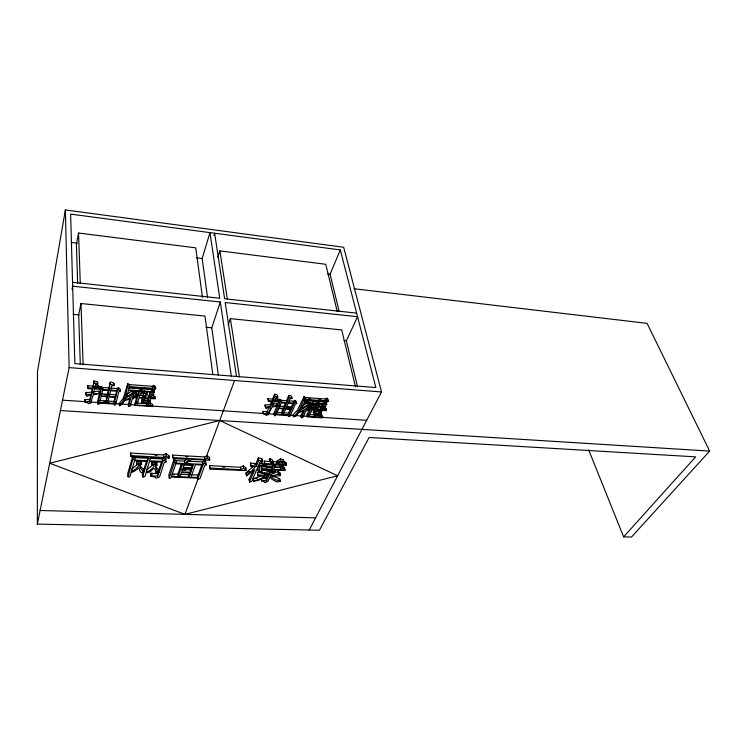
<?xml version="1.0" encoding="UTF-8"?>
<svg xmlns="http://www.w3.org/2000/svg" width="747" height="747" viewBox="0 0 747 747"><rect width="100%" height="100%" fill="white"/><g stroke="black" fill="none" stroke-linecap="round" stroke-linejoin="round"><path stroke-width="1.12" d="M588.645 449.825L623.633 536.878L695.634 456.865L369.13 437.481L319.436 530.239L37.35 524.077L37.471 371.642L65.381 209.954L343.667 247.266L381.521 391.96L309.239 530.015M118.353 387.646L118.484 389.673L117.102 390.56L110.752 390.102L111.826 385.807C116.056 386.516 113.441 380.858 110.239 382.268L108.941 387.954L102.993 387.525L101.125 386.404L97.512 401.503L97.838 404.034L99.118 404.183L99.566 403.109L113.964 404.062L114.328 405.248L115.626 404.725L118.857 391.68L120.304 391.055L120.183 389.038L118.353 387.646L116.98 388.533L110.64 388.076M101.125 386.404L101.134 389.99L97.838 404.034M132.714 456.445L132.882 458.966L135.002 460.152L147.663 460.74L147.467 458.238L134.824 457.64L132.714 456.445L127.672 473.738L128.082 476.801L128.895 476.978L129.838 476.707L134.516 460.834L147.448 461.422L142.584 476.661L143.48 477.053L144.993 476.381L149.409 461.506L162.575 462.113L157.71 476.175L151.071 475.671L150.866 473.187L157.505 473.701L161.679 461.693M132.882 458.966L128.082 476.801M186.059 459.909L184.509 461.048L176.031 460.647L174.032 459.48L168.775 475.064L169.233 478.061L170.661 478.164L171.259 477.034L198.104 478.117L197.834 475.671M174.032 459.48L174.032 463.635L169.233 478.061M90.77 395.228L89.668 399.701L84.915 399.421L84.878 401.961L88.062 402.95L88.249 403.716L90.732 403.063L93.179 394.892L98.968 393.464L93.394 393.958L94.542 389.047L100.303 389.112L97.913 387.544L94.692 388.412L95.597 384.518L97.726 384.135L97.633 382.1L93.917 380.97L92.927 388.291L87.567 387.628L87.492 385.592L92.843 386.246M93.917 380.97L92.927 388.291M130.342 403.931L130.445 403.305M133.461 396.629L133.61 398.637L132.238 399.01L130.482 405.938L128.587 406.452L130.585 398.851L124.88 400.56L132.368 396.321L133.61 394.883L133.47 392.866M137.093 402.344L137.205 401.671M272.459 404.332L277.062 403.529L277.333 405.854L271.927 407.199L268.285 414.744L265.96 415.36L265.932 414.65L263.28 413.745L263.149 411.354L267.043 411.802L269.107 407.47M277.333 405.854L277.062 403.529M202.446 297.343L195.77 247.845L78.538 233.017L76.399 244.428L77.669 283.44M110.239 382.268L109.053 389.981L103.086 389.56L101.219 388.44M115.514 402.708L115.71 401.681M72.029 289.5L72.664 286.194L220.309 302.012L231.327 376.049M212.876 374.733L204.967 316.074L80.984 303.515L78.696 314.87L80.312 364.564M37.35 524.077L69.135 367.608L65.381 209.954M146.935 392.138L143.994 391.12L143.022 397.591L139.138 397.32L140.072 394.005L142.154 393.594L141.641 391.241M143.994 391.12L143.022 397.591M150.212 393.557L149.064 398.011L144.675 397.703L144.516 395.705L148.896 396.003L150.044 391.549L150.212 393.557L153.593 394.407L151.585 394.976L150.67 398.123L153.303 397.32L155.217 398.721L150.492 398.73L149.531 401.998L150.212 402.876L141.585 402.857L142.854 398.207L142.696 396.199M84.878 401.961L84.915 399.421M91.479 392.184L85.625 392.595L85.7 394.631L91.564 394.22L92.208 389M91.564 394.22L92.787 388.926L88.025 388.673L87.567 387.628M101.321 395.817L102.684 390.195L108.894 390.634L107.503 396.246L101.321 395.817L101.228 393.79L107.391 394.22L108.231 390.849M154.405 392.054L153.518 391.363L154.097 389.392L155.684 388.785L155.497 386.787L153.77 385.387L152.379 386.283L129.492 384.602L127.746 383.65L123.311 398.244L119.193 403.567L119.725 405.78C125.169 402.726 126.85 396.125 128.437 390.541L154.031 392.371L154.227 390.055L153.34 389.364M127.746 383.65C126.953 391.223 125.272 400.149 119.315 405.584M288.744 415.593L288.454 416.602L290.107 416.2L295.317 404.136L296.708 403.557L295.336 402.288L293.954 403.109L288.398 402.717L290.116 398.749C293.926 399.468 291.395 394.397 288.715 395.434L286.549 400.691L281.339 400.317L279.882 399.29L273.962 413.25L274.42 415.621L275.017 415.79L276.119 414.762L288.744 415.593L288.389 413.689M279.882 399.29L279.882 402.642L274.42 415.621M105.841 402.922L107.353 396.844L101.181 396.414L99.706 402.521L105.841 402.922L106.998 395.826M107.521 403.035L109.043 396.956L115.673 397.404L114.114 403.473L107.521 403.035L107.419 401.018L114.002 401.456L115.038 397.413M109.193 396.358L110.593 390.756L117.26 391.223L115.822 396.816L109.193 396.358L109.081 394.332L115.701 394.789L116.56 391.437M129.922 398.767L128.316 404.174L128.587 406.452M136.617 397.777L135.011 403.193L135.291 405.462L152.677 406.349L152.509 404.36L150.306 402.922L148.522 403.856L136.916 403.072M135.291 405.462L137.308 397.843L135.254 397.768L134.796 396.75L137.485 397.189L138.139 392.296M137.485 397.189L138.681 392.539L142.154 393.594M144.675 397.703L145.572 394.556L147.094 394.145L146.888 391.942M147.841 402.194L148.886 398.618L144.498 398.319L143.471 401.895L147.841 402.194L148.195 398.403M151.902 391.605L152.677 388.954L129.315 387.263L128.596 389.943L151.902 391.605L151.725 389.607L128.456 387.926M136.757 461.422L136.738 464.587L138.989 464.681L138.914 465.344L136.253 468.574L131.761 471.702L132.312 472.216L134.563 471.17L138.998 467.687L139.605 470.442L141.071 472.646C147.336 472.263 137.971 469.013 140.081 465.054L141.603 464.41L141.416 461.898L140.072 460.852L136.757 461.422L136.738 464.587M207.582 297.614L202.148 258.537L209.972 232.625L219.749 298.249L72.552 282.273M213.95 235.398L214.613 233.241L224.632 298.781L356.627 313.114M143.508 469.49L140.8 466.66L140.044 464.681M146.617 461.002L142.397 474.177L142.584 476.661M147.663 460.74L148.69 457.407L131.145 456.678L130.501 453.037L163.574 454.96L165.974 453.662L168.822 455.511L169.055 458.004L150.661 457.5L149.624 460.824L162.51 461.422L164.153 460.413L163.929 457.92L162.286 458.929L149.419 458.322M159.018 472.169L157.43 471.17L155.619 467.809L155.544 465.736L157.019 465.092L156.693 462.421L155.497 461.562L152.08 462.113L152.08 465.26C158.187 464.933 148.681 471.525 146.739 472.328L147.196 472.832C153.256 472.085 153.798 463.476 156.235 473.112L158.934 472.431L158.803 469.686L157.215 468.686L155.404 465.316M152.08 465.26L152.08 462.113M217.844 257.285L219.87 250.889L325.748 264.279L337.252 311.648M163.929 457.92L165.685 459.06L166.086 461.907L164.228 462.58L159.793 476.119A3.072 1.755 -5.9 0 1 157.169 477.837L155.619 478.043L155.432 477.23L150.894 476.212L150.866 473.187M150.894 476.212L151.071 475.671M158.803 469.686L158.934 472.431M218.339 375.003L211.775 327.802L220.309 302.012M277.408 405.453L272.291 406.331L274.196 401.793L279.294 401.83L277.454 400.392L274.438 401.204L275.951 397.609C279.77 398.356 277.1 393.267 274.457 394.295L272.562 399.169L272.907 401.102L268.266 400.513L268.481 401.475L272.655 401.681L272.319 399.757M274.457 394.295L274.812 396.227L272.907 401.102M228.171 325.01L230.375 318.642L341.687 329.922L355.525 386.927M178.094 476.67L182.473 464.092L175.769 463.794L171.474 476.399L178.094 476.67L177.851 474.214L181.484 463.719M253.093 470.461L249.134 479.369L249.619 482.03L251.776 481.47L256.968 468.976L258.723 472.151L260.264 471.59L259.312 469.583L257.295 468.238L257.93 466.754L264.242 466.688L262.29 465.278L260.199 466.221L258.201 466.128L260.068 461.814L262.244 461.543L261.683 458.583L258.313 457.911L256.016 463.635L256.398 466.044L250.815 465.484L250.45 463.065L256.016 463.635M258.313 457.911L258.695 460.329L256.398 466.044M190.532 472.898L189.019 477.118L179.98 476.745L181.465 472.515L190.532 472.898L190.261 470.442M189.019 477.118L188.748 474.662L189.505 472.552M191.811 466.137L192.082 468.602L182.968 468.201L181.68 471.889L190.765 472.272L190.494 469.816L191.148 467.977M190.765 472.272L192.082 468.602M192.334 467.921L193.529 464.597L184.378 464.176L183.211 467.519L192.334 467.921L192.054 465.456L182.959 465.045M198.338 477.492L202.96 465.026L195.462 464.681L190.924 477.193L198.338 477.492L198.058 475.045L201.905 464.643M141.902 398.982L141.585 402.857M188.935 461.254L202.642 461.889L204.286 460.899L205.939 462.019L206.387 464.811L204.697 465.484L199.907 478.771L197.89 479.257L198.104 478.117M184.911 514.356L337.644 475.764L219.721 420.505L49.713 463.243L184.911 514.356L198.272 478.351M204.342 461.973L205.154 459.797M206.368 456.52L234.558 380.503M288.715 395.434L289.089 397.357L286.904 402.605L281.694 402.241L280.228 401.214M315.748 409.524L315.346 407.629L317.139 403.501L317.54 405.397L315.748 409.524L312.33 409.291L313.749 406.219L315.682 405.826L312.778 404.865L312.386 402.969L314.142 403.399M324.198 404.295L322.452 403.875L320.64 407.993L321.042 409.888L317.186 409.617L318.549 406.704L319.977 406.321L317.54 405.397M322.452 403.875L322.853 405.77L321.042 409.888M312.386 402.969L310.5 407.264L310.892 409.169L308.567 408.777L308.8 409.711L310.612 409.776L307.456 416.826L322.302 417.89C323.684 417.153 321.882 414.594 320.678 414.389L318.913 415.257L309.856 414.65M312.778 404.865L310.892 409.169M263.28 413.745L263.149 411.354M270.274 404.65L265.008 405.051L265.334 406.975L270.619 406.573L270.274 404.65L271.497 401.718M270.619 406.573L272.655 401.681M339.147 311.387L330.071 274.242L340.315 249.937L70.62 214.109L74.859 363.593L375.844 387.544L340.315 249.937M276.353 414.212L278.762 408.572L284.168 408.945L281.731 414.566L276.353 414.212L276.007 412.297M326.841 404.37L326.178 403.735L327.046 401.914L328.559 401.344L328.026 399.169L326.85 398.17L325.459 399.001L305.402 397.525L304.02 396.657L297.474 410.15L292.871 415.08C294.551 421.906 303.422 405.201 304.029 403.063L326.458 404.659L326.355 402.306M304.02 396.657L304.402 398.562L299.547 409.244L296.372 414.09L293.235 416.985M281.731 414.566L281.386 412.661L283.412 407.965M284.411 408.394L286.652 403.212L281.217 402.82L278.995 408.021L284.411 408.394L284.056 406.48L285.391 403.361M291.087 407.535L291.451 409.44L285.643 409.048L283.206 414.669L288.986 415.052L288.622 413.147L290.266 409.403M291.694 408.889L293.973 403.725L288.137 403.315L285.886 408.497L291.694 408.889L291.33 406.984L293.151 402.848M288.986 415.052L291.451 409.44M272.478 476.1L279.761 478.715L280.06 481.329L277.426 481.974L274.616 480.909L271.142 478.631L270.003 476.988L267.865 481.451L264.634 482.618L264.634 481.871L261.627 480.956L261.609 478.846M268.416 473.57L266.259 478.211L263.149 478.369M284.374 467.491L284.943 470.143L284.355 470.507L262.085 469.611L261.357 466.156L261.739 468.556L271.805 469.265L272.674 467.333L272.263 464.933M265.465 464.466L265.727 466.072L272.954 466.716L273.785 464.858L264.877 464.541L264.214 461.067L276.418 461.917M284.943 470.143L282.926 468.649L280.797 469.676L273.589 469.349L274.457 467.417L283.552 467.743L281.871 466.091L279.892 467.034L274.737 466.791L275.568 464.942L286.148 465.334L285.961 462.654L284.075 461.263L284.495 463.663L286.39 465.045M303.273 410.617L300.882 415.612L301.321 417.76L303.095 417.284L305.897 410.869L307.176 410.514L306.793 408.618M309.809 408.777L307.008 414.688L307.456 416.826M279.761 478.715L278.033 479.079M357.561 386.731L346.347 340.865L357.561 316.728L225.202 302.535L236.5 376.46M319.212 413.763L320.771 410.448L316.924 410.187L315.374 413.502L319.212 413.763L318.81 411.877L319.977 409.393M324.702 403.968L325.86 401.512L305.392 400.028L304.281 402.502L324.702 403.968L324.291 402.073L325.066 400.429M249.489 481.768L254.811 469.732L246.585 475.848L245.94 473.028L252.944 466.828M313.889 410.775L313.124 412.148L313.992 414.548L321.201 414.389L320.865 412.092M150.212 402.876L150.035 400.448M154.227 390.055L154.031 392.371M100.145 389.355L100.201 387.077L97.82 385.508L94.598 386.376L94.692 388.412M152.509 406.601L152.509 404.36M266.856 470.853L267.183 470.377L271.497 470.797L275.335 472.16L274.513 472.562L266.856 470.853L266.595 469.247M150.67 398.123L150.492 396.115L153.126 395.322L154.872 396.489L154.573 397.021M320.977 412.251L321.201 414.389M326.458 404.659L326.43 402.474M259.47 469.732L259.937 468.369L258.088 466.502M272.664 460.619L272.627 463.57L271.964 463.728L269.704 461.216L269.303 458.807L269.91 458.481L272.627 460.115L272.627 463.57M278.472 400.196L278.799 399.645L277.109 398.468L275.316 399.374L275.662 401.298M284.514 467.753L284.71 470.423M280.555 458.91L276.567 461.357L276.978 463.756L283.683 462.384L283.178 459.75L280.555 458.91L280.975 461.31L276.978 463.756M263.28 464.615L263.682 464.036L261.908 462.869L259.807 463.812L260.199 466.221M285.961 462.654L286.148 465.334M309.109 416.462L312.069 409.851L315.477 410.084L313.525 414.398M325.515 408.917L325.869 408.422L324.525 407.348L322.797 408.151L323.199 410.038L324.936 409.244L326.392 410.523L322.181 410.551L320.752 413.577L321.378 414.137M137.859 464.092L131.593 469.2L131.761 471.702M354.078 288.734L647.079 323.358L709.65 451.085L631.486 537.046L623.633 536.878M245.81 467.781L245.446 470.563L210.15 469.107L209.505 465.596L240.515 467.277L243.223 465.867L245.81 467.781L245.903 470.479M141.995 391.587L141.472 391.839M168.822 455.511L168.803 458.266M274.793 469.405L275.036 472.477M153.079 464.774L146.552 469.844L146.739 472.328M97.633 382.1L97.558 384.313M174.275 461.963L176.283 463.131L184.77 463.513L189.364 459.33L173.22 458.667L172.529 455.072L204.622 456.949L206.984 455.661L209.543 457.481L209.59 460.199L191.587 459.433L185.77 463.56L202.932 464.345L204.575 463.355L206.387 464.811M151.071 391.783L153.424 392.408L152.958 392.838M307.176 410.514L305.85 410.01L309.996 408.123L309.566 405.966L307.475 405.145L301.471 408.45L310.64 405.07L308.492 403.996L307.39 405.098L307.857 407.05L306.494 408.385L299.071 412.316L304.459 410.729L301.321 417.76M314.767 404.174L315.262 403.763L315.682 405.826M113.871 383.388L113.301 383.622M134.311 393.165L136.01 393.762L135.478 394.285M133.61 398.637L131.995 398.076L136.253 396.05L136.103 394.042M322.853 405.77L325.711 406.545L323.825 407.078L322.452 409.982L323.199 410.038M84.99 401.456L89.752 401.737L91.321 395.247L87.716 395.789L87.007 396.536L85.7 394.631M262.244 461.543L262.01 458.761M132.527 390.756L126.598 394.36L126.738 396.377L130.202 395.611L134.703 392.978C138.055 394.351 135.216 386.853 136.141 392.894M156.319 462.972L156.805 462.598M246.305 475.437L251.916 470.778L255.446 466.642L251.104 466.539L250.815 465.484M132.228 394.304L124.749 398.543M263.467 413.278C267.94 417.517 274.214 404.052 266.922 408.039L266.156 408.721L265.334 406.975M307.008 403.193L301.937 406.172M140.894 462.272L141.416 461.898M309.66 403.361L310.182 402.913L310.64 405.07M127.877 385.667L129.633 386.619L152.556 388.291L153.947 387.394L153.77 385.387M272.655 473.486L277.977 471.572L279.695 472.534L280.312 475.615L271.068 476.717L274.98 479.621L280.172 481.087M280.312 475.615L280.172 473.056M261.861 480.433L266.651 480.601L269.751 473.859L262.29 473.635L262.113 472.674L269.714 473.187L271.348 472.235L273.028 473.607L271.226 474.27L270.881 476.362L278.388 473.962L280.592 475.437M249.526 471.413L246.23 473.439L245.94 473.028M304.402 398.562L305.784 399.43L325.869 400.896L327.261 400.065L328.559 401.344M289.145 400.878L293.59 401.195L294.962 400.383L296.214 401.363L296.708 403.557M304.132 407.806L299.771 409.972M165.358 459.694L165.853 459.414M269.704 461.216L272.235 461.814L273.075 463.028M172.772 457.556L204.921 459.405L207.283 458.126L209.851 459.937M130.669 455.558L163.798 457.453L166.207 456.156L169.055 458.004M319.156 404.65L319.352 404.099M209.804 468.042L240.87 469.704L243.578 468.285L246.174 470.199M142.854 398.207L138.97 397.936L137.065 405.079L148.681 405.845L150.474 404.921L152.677 406.349M267.071 473.803L267.529 473.29M267.659 473.505L268.052 475.895L258.546 480.368L253.522 481.264L253.149 478.874L261.151 475.876M295.009 415.556L319.314 417.143L321.079 416.275L322.779 417.592M264.606 463.485L282.562 464.587L284.495 463.663M126.738 396.377L131.127 394.014L133.666 391.577L136.318 392.754M253.522 481.264L261.534 478.267L264.821 476.035L257.995 475.839L257.762 474.905L264.952 475.419L266.492 474.747L268.052 475.895M152.276 464.615L155.703 464.055L157.019 465.092M136.934 463.924L140.259 463.364L141.603 464.41M150.044 400.878L149.979 402.95M278.286 461.413L279.369 461.114M257.248 478.229L253.149 478.874M309.006 406.452L309.566 405.966M98.968 393.464L98.875 390.998L93.31 391.923L93.394 393.958M265.727 466.072L266.035 467.127L272.674 467.333M40.105 510.5L315.608 517.839M172.342 473.981L177.851 474.214M180.858 474.336L188.748 474.662M190.653 474.737L198.058 475.045M172.193 474.616L174.518 474.709M181.428 469.424L190.494 469.816M182.343 470.106L185.732 470.246M222.587 467.136L224.838 467.239M267.538 470.713L261.721 470.274L262.29 473.635M275.354 464.447L277.417 464.541M254.391 464.195L255.072 464.232M270.246 466.819L263.99 466.492M154.853 455.212L157.057 455.315M185.77 456.697L187.983 456.809M60.414 410.561L709.65 451.085M99.612 400.495L105.738 400.906M277.081 412.372L281.386 412.661M284.009 412.839L288.622 413.147M103.898 401.372L106.102 401.522M146.263 404.295L148.569 404.444M314.254 415.5L317.531 415.715M62.524 400.168L86.811 401.774M90.284 402.007L98.38 402.54M105.327 402.997L109.949 403.305M115.738 403.688L128.456 404.529M130.772 404.687L135.403 404.986M150.436 405.985L266.1 413.642M268.416 413.791L274.196 414.174M276.502 414.324L279.976 414.557M285.756 414.94L292.693 415.397M320.444 417.237L366.693 420.3M143.312 399.897L147.682 400.196M315.944 411.681L318.81 411.877M144.255 400.579L146.477 400.728M138.989 395.312L142.864 395.583M313.077 407.47L315.346 407.629M316.793 407.731L320.64 407.993M312.816 408.039L315.085 408.189M278.65 406.097L284.056 406.48M286.689 406.657L291.33 406.984M104.169 394.603L107.251 394.818M287.614 407.292L289.929 407.451M303.898 400.597L324.291 402.073M139.913 389.364L142.238 389.532M305.887 401.316L308.128 401.475M315.962 402.045L319.324 402.278M272.562 399.169L267.93 398.581L268.481 401.475M308.418 398.366L310.687 398.534M318.633 399.113L320.902 399.281M69.135 367.608L381.521 391.96M257.995 475.839L257.379 472.506L261.45 472.888M73.159 314.338L78.939 314.898M206.004 327.233L211.775 327.802M344.031 340.641L346.347 340.865M71.479 242.495L77.268 243.205M196.368 257.827L202.148 258.537M327.765 273.962L330.071 274.242M150.698 473.729L152.687 474.018M258.695 460.329L262.449 461.375M135.543 394.892L137.336 395.182M142.397 474.177L143.293 474.569M249.134 479.369L249.909 479.742M110.351 384.294L113.983 385.415M94.01 383.006L97.726 384.135M289.089 397.357L292.105 398.375M274.812 396.227L277.912 397.255M135.142 403.464L135.73 403.585M128.447 404.444L129.016 404.566M307.073 414.93L307.577 415.052M300.948 415.864L301.424 415.976M144.152 393.127L147.094 394.145M97.745 402.007L98.455 402.194M274.084 413.707L274.672 413.875M280.975 461.31L283.683 462.384M133.61 394.883L136.253 396.05M307.857 407.05L309.996 408.123M119.193 403.567L119.725 405.78M325.066 404.5L325.729 406.732M164.153 460.413L166.086 461.907M118.484 389.673L120.304 391.055M153.947 387.394L155.684 388.785M85.625 392.595L86.465 394.005M87.492 385.592L87.95 386.629M130.501 453.037L131.145 456.678M172.529 455.072L172.977 456.184M265.008 405.051L265.493 406.359M283.178 459.75L283.132 462.673M261.739 468.556L262.085 469.611M209.505 465.596L210.15 469.107M250.45 463.065L251.104 466.539M257.379 472.506L257.622 473.439M264.214 461.067L264.877 464.541M267.93 398.581L268.145 399.542M326.85 398.17L327.261 400.065M325.459 399.001L325.869 400.896M326.262 402.708L326.672 404.594M325.981 408.637L326.392 410.523M325.795 408.861L326.206 410.747M324.525 407.348L324.936 409.244M319.567 404.239L319.977 406.321M320.678 414.389L321.079 416.275M318.913 415.257L319.314 417.143M315.113 404.09L315.505 405.995M310.07 403.305L310.453 405.201M308.408 407.815L308.8 409.711M305.402 397.525L305.784 399.43M294.962 400.383L295.336 402.288M293.59 401.195L293.954 403.109M261.721 470.274L261.908 471.236M286.549 400.691L286.904 402.605M288.09 414.697L288.454 416.602M281.339 400.317L281.694 402.241M278.939 399.906L279.294 401.83M278.762 400.14L279.107 402.063M277.109 398.468L277.454 400.392M283.374 465.101L283.795 467.491M282.133 462.188L282.562 464.587M282.646 467.052L282.926 468.649M280.377 467.286L280.797 469.676M279.471 464.634L279.892 467.034M277.062 461.683L277.473 464.083M279.789 479.751L280.06 481.329M277.977 471.572L278.388 473.962M267.043 411.802L267.37 413.726M274.466 465.194L274.737 466.791M274.933 469.77L275.335 472.16M272.543 464.317L272.954 466.716M271.357 462.019L271.628 463.626M272.758 472.02L273.028 473.607M269.91 458.481L270.311 460.89M271.404 466.875L271.805 469.265M271.077 470.638L271.348 472.235M270.619 474.765L270.881 476.362M269.312 470.797L269.714 473.187M265.633 464.718L266.035 467.127M266.231 473.15L266.492 474.747M263.85 464.289L264.242 466.688M263.626 464.541L264.018 466.95M265.904 478.435L266.296 480.825M264.559 473.019L264.952 475.419M261.908 462.869L262.29 465.278M261.375 479.359L261.627 480.956M259.592 470.526L259.853 472.132M258.471 470.554L258.723 472.151M219.87 250.889L227.312 298.903M230.375 318.642L239.395 376.833M249.255 479.63L249.619 482.03M246.351 474.242L246.585 475.848M243.223 465.867L243.578 468.285M240.515 467.277L240.87 469.704M206.984 455.661L207.283 458.126M204.622 456.949L204.921 459.405M204.286 460.899L204.575 463.355M202.642 461.889L202.932 464.345M197.712 477.622L197.89 479.257M197.581 477.408L197.768 479.042M184.509 461.048L184.77 463.513M179.812 475.111L179.98 476.745M176.031 460.647L176.283 463.131M165.974 453.662L166.207 456.156M163.574 454.96L163.798 457.453M162.286 458.929L162.51 461.422M155.04 396.722L155.217 398.721M153.48 392.605L153.649 394.603M153.424 392.408L153.49 394.761M152.379 386.283L152.556 388.291M153.126 395.322L153.303 397.32M151.352 396.181L151.52 398.179M157.505 473.701L157.71 476.175M155.497 461.562L155.703 464.055M150.194 400.607L150.362 402.605M150.306 402.922L150.474 404.921M156.095 471.46L156.235 473.112M148.896 396.003L149.064 398.011M154.022 462.206L154.227 464.699M148.522 403.856L148.681 405.845M141.939 391.4L141.995 393.772M143.592 469.209L143.695 471.992M142.565 474.448L142.752 476.941M136.01 393.762L136.066 396.218M140.072 460.852L140.259 463.364M138.559 461.497L138.737 464.008M134.824 457.64L135.002 460.152M129.492 384.602L129.633 386.619M116.98 388.533L117.102 390.56M115.701 394.789L115.822 396.816M113.787 383.192L113.824 385.564M114.002 401.456L114.114 403.473M108.941 387.954L109.053 389.981M107.391 394.22L107.503 396.246M102.993 387.525L103.086 389.56M100.201 387.077L100.303 389.112M97.82 385.508L97.913 387.544M95.989 386.479L96.083 388.515M89.407 399.916L89.481 401.951M78.538 233.017L80.293 283.543M80.984 303.515L83.122 364.881"/></g></svg>
